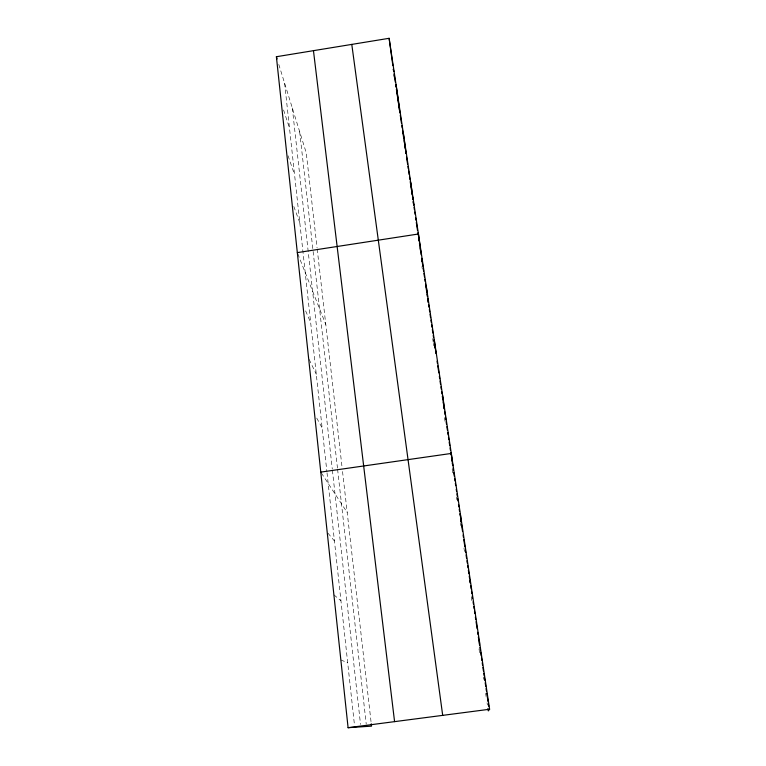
<?xml version="1.0" encoding="UTF-8"?>
<svg xmlns="http://www.w3.org/2000/svg" width="766" height="766" viewBox="0 0 766 766"><rect width="100%" height="100%" fill="white"/><g stroke="black" fill="none" stroke-linecap="round" stroke-linejoin="round"><path stroke-width="0.57" stroke-dasharray="3.83 2.87" d="M340.851 659.938L347.697 662.782M333.899 594.856L340.937 600.745M327.934 533.155L334.436 540.987M321.394 473.043L347.209 512.531M316.741 418.083L322.122 427.868M309.138 359.407L316.291 374.277M305.624 310.881L310.661 322.534M297.763 253.728L325.789 324.458M293.809 206.456L299.803 222.762M288.026 155.69L294.565 174.658M283.573 109.978L289.5 128.152M278.786 64.43L306.247 152.836L317.067 247.849M421.942 266.597L422.286 268.962M432.685 338.601L433.221 342.143M433.393 343.321L433.748 345.686M444.491 417.661L445.19 422.325M452.16 469.022L452.859 473.714M456.364 497.163L456.708 499.528M460.242 523.168L460.596 525.533M463.947 547.996L464.474 551.501M471.262 597.011L471.789 600.506M479.009 648.888L479.717 653.609M483.212 677L483.557 679.337M485.654 693.374L486.353 698.046M487.052 702.728L487.396 705.065M317.201 249.027L342.009 466.82M342.536 471.511L371.137 722.625M299.65 131.599L337.461 468.064M337.595 469.261L366.234 724.119M292.315 107.977L332.272 469.022M332.396 470.2L360.537 724.483M284.607 83.168L326.881 471.588M327.015 472.766L354.457 724.914"/><path stroke-width="1.15" d="M371.271 723.793L371.539 726.13L348.09 727.7L276.392 56.722L389.118 38.3L489.608 709.249L488.277 710.915L487.923 708.569M297.323 252.617L418.428 234.003L421.166 254.829M320.782 472.105L451.298 453.443L452.716 465.671L452.361 463.315M348.09 727.7L489.608 709.249M276.392 56.722L277.072 58.925M393.379 69.17L393.734 71.535M394.088 73.9L395.333 82.182M395.687 84.547L396.041 86.912M396.386 89.277L397.631 97.55M397.985 99.915L399.919 112.88M400.273 115.206L401.489 123.336M401.834 125.662L402.179 127.979M402.533 130.306L403.749 138.435M404.094 140.762L404.438 143.079M404.793 145.406L405.31 148.891M405.654 151.218L406.009 153.535M406.526 157.02L407.579 164.058M407.933 166.404L408.278 168.74M408.632 171.086L409.159 174.61M409.513 176.946L409.858 179.292M410.212 181.638L410.566 183.984M410.911 186.329L411.438 189.844M411.792 192.189L412.137 194.535M412.491 196.881L412.845 199.217M413.19 201.563L413.717 205.087L413.267 201.688M414.061 207.394L414.416 209.712M414.76 212.019L415.105 214.336M415.622 217.812L415.967 220.12M416.311 222.437L417.527 230.537M417.872 232.845L418.217 235.162M418.571 237.47L419.088 240.945M419.433 243.262L419.778 245.57M420.122 247.887L420.639 251.353M422.899 266.453L421.683 258.314L422.066 261.685M423.253 268.77L423.598 271.097M423.943 273.424L424.469 276.909M424.814 279.236L425.159 281.562M425.513 283.88L426.729 292.018M427.074 294.345L427.428 296.672M427.773 298.989L428.29 302.484M428.644 304.801L428.989 307.156M429.343 309.502L429.697 311.858M430.052 314.213L430.578 317.737M430.932 320.092L431.277 322.438M431.631 324.794L431.986 327.149M432.34 329.495L432.867 333.028M433.221 335.374L433.566 337.729M433.92 340.075L434.274 342.431M434.628 344.786L435.155 348.31M435.5 350.665L435.854 353.011M437.08 361.198L437.434 363.534M437.779 365.861L438.822 372.851M439.349 376.345L439.694 378.672M440.048 381.008L440.565 384.503M440.919 386.83L441.264 389.157M441.609 391.493L441.963 393.82M442.308 396.146L442.834 399.641M443.179 401.978L443.533 404.304M443.878 406.631L444.232 408.967L442.614 395.495M444.577 411.313L445.113 414.856M445.467 417.221L445.822 419.586M446.166 421.951L446.521 424.307M446.875 426.672L447.411 430.224M447.765 432.579L448.12 434.944M448.474 437.309L448.819 439.674M449.173 442.039L449.709 445.582M450.063 447.947L450.418 450.312M450.772 452.677L451.126 455.042M451.48 457.398L452.007 460.95M453.07 468.026L453.415 470.381M453.769 472.727L454.295 476.26M454.65 478.606L455.004 480.962M455.349 483.308L455.703 485.663M456.23 489.187L456.584 491.542M456.938 493.888L457.292 496.244M457.637 498.599L457.991 500.945M458.518 504.468L458.872 506.824M459.227 509.179L459.571 511.525M459.926 513.881L460.28 516.227M460.806 519.76L461.161 522.106M461.505 524.461L462.559 531.489M463.085 535.003L463.44 537.349M463.794 539.695L464.847 546.732M465.374 550.247L465.718 552.592M466.073 554.938L466.599 558.452M466.944 560.798L467.298 563.144M467.653 565.49L467.997 567.836M468.352 570.182L468.878 573.696M469.232 576.042L469.577 578.387M469.931 580.733L470.286 583.079L469.989 579.67M470.63 585.415L471.157 588.93M471.511 591.275L471.856 593.621M472.21 595.967L472.565 598.303M473.082 601.817L473.436 604.163M473.79 606.509L474.135 608.855M474.489 611.191L474.843 613.537M475.37 617.051L475.715 619.397M476.069 621.743L477.122 628.771M477.649 632.285L477.994 634.631M478.348 636.967L479.573 645.173M479.928 647.519L480.272 649.865M480.627 652.211L481.153 655.734M481.508 658.08L481.852 660.426M482.207 662.772L482.561 665.127M482.906 667.473L483.432 670.987M483.786 673.333L484.141 675.689M484.485 678.034L484.84 680.38M485.194 682.726L485.721 686.25M486.075 688.596L486.42 690.942M486.774 693.287L487.128 695.633M487.473 697.979L487.999 701.503M488.354 703.849L488.708 706.195M389.118 38.3L392.853 65.617M393.331 69.112L393.647 71.449M394.126 74.944L394.442 77.27M403.261 132.69L406.057 153.545M396.07 84.681L399.574 110.563M351.785 44.399L442.691 715.367M410.71 182.432L412.97 199.419M426.202 285.881L427.572 296.528M427.878 298.893L428.338 302.436M434.255 339.683L435.959 353.164M313.457 50.661L394.576 721.639M460.318 513.651L461.218 522.211M479.449 641.401L479.545 644.235"/></g></svg>
